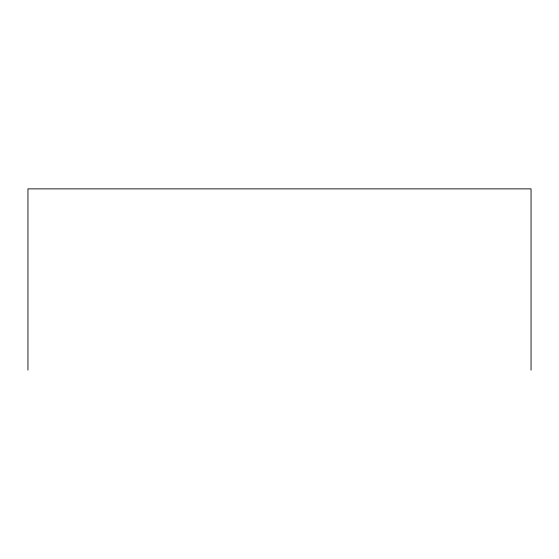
<?xml version="1.0" encoding="UTF-8"?>
<svg xmlns="http://www.w3.org/2000/svg" width="559" height="559" viewBox="0 0 559 559"><rect width="100%" height="100%" fill="white"/><g stroke="black" fill="none" stroke-linecap="round" stroke-linejoin="round"><path stroke-width="0.84" d="M531.05 370.128L531.05 188.872L27.95 188.872L27.95 370.128"/></g></svg>
